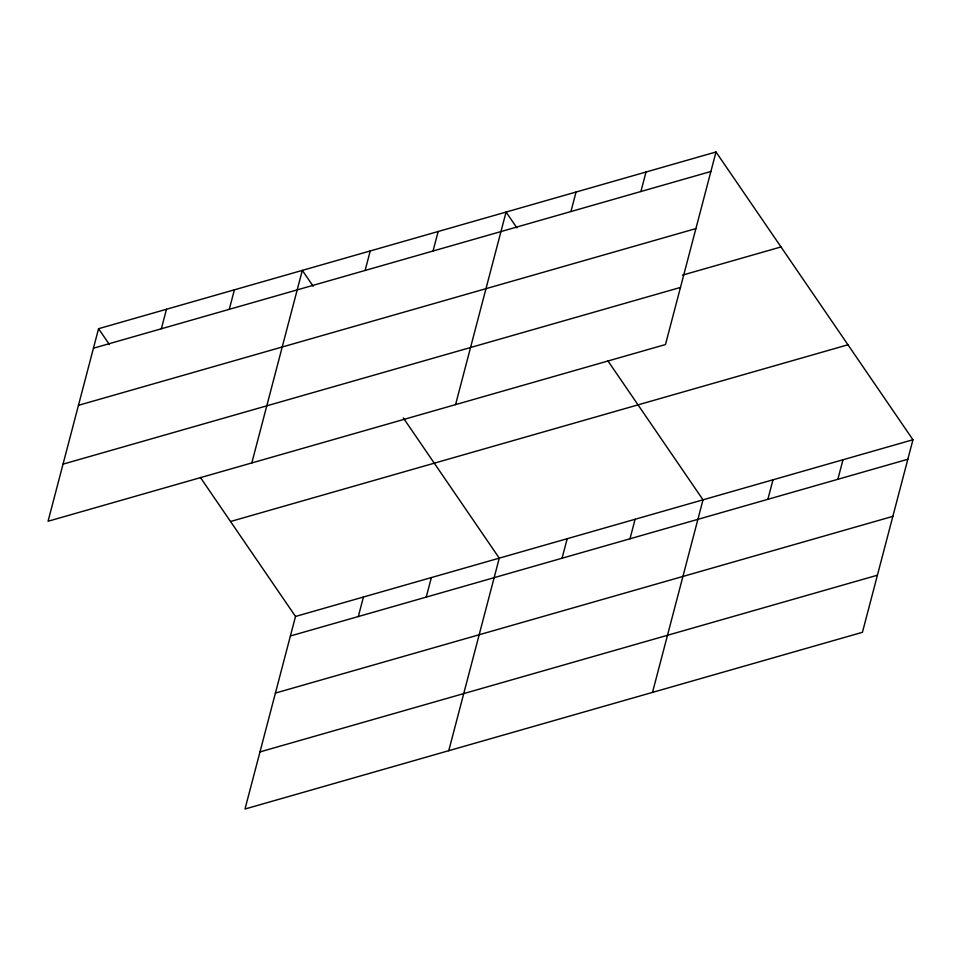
<?xml version="1.0" encoding="UTF-8"?>
<svg xmlns="http://www.w3.org/2000/svg" width="961" height="961" viewBox="0 0 961 961"><rect width="100%" height="100%" fill="white"/><g stroke="black" fill="none" stroke-linecap="round" stroke-linejoin="round"><path stroke-width="1.44" d="M98.563 328.698L48.05 521.258L665.48 344.543L716.005 151.982L98.563 328.698L109.398 344.519M161.364 328.77L166.481 309.25M229.283 309.334L234.4 289.814M251.806 462.938L302.319 270.377L313.154 286.21M365.12 270.449L370.237 250.941M200.393 477.473L295.52 616.457L244.995 809.018L862.437 632.302L912.95 439.742L716.005 151.982M433.039 251.013L438.156 231.505M358.309 616.542L363.438 597.021M455.562 404.629L506.075 212.057L516.91 227.889M426.228 597.093L431.357 577.585M570.93 211.552L576.047 192.032M448.751 750.709L499.264 558.149L403.308 417.927M640.903 191.527L646.02 172.007M562.065 558.221L567.182 538.701M629.984 538.785L635.101 519.264M652.507 692.388L703.02 499.828L607.893 360.843M767.875 499.312L772.992 479.803M837.86 479.287L842.977 459.778M93.445 348.206L710.876 171.49M78.466 405.314L695.896 228.598M682.454 275.146L780.993 246.941M63.03 464.151L680.46 287.435M230.52 521.499L847.962 344.783M295.52 616.457L912.95 439.742M290.402 635.978L907.833 459.262M275.411 693.073L892.853 516.369M259.975 751.91L877.417 575.207"/></g></svg>
